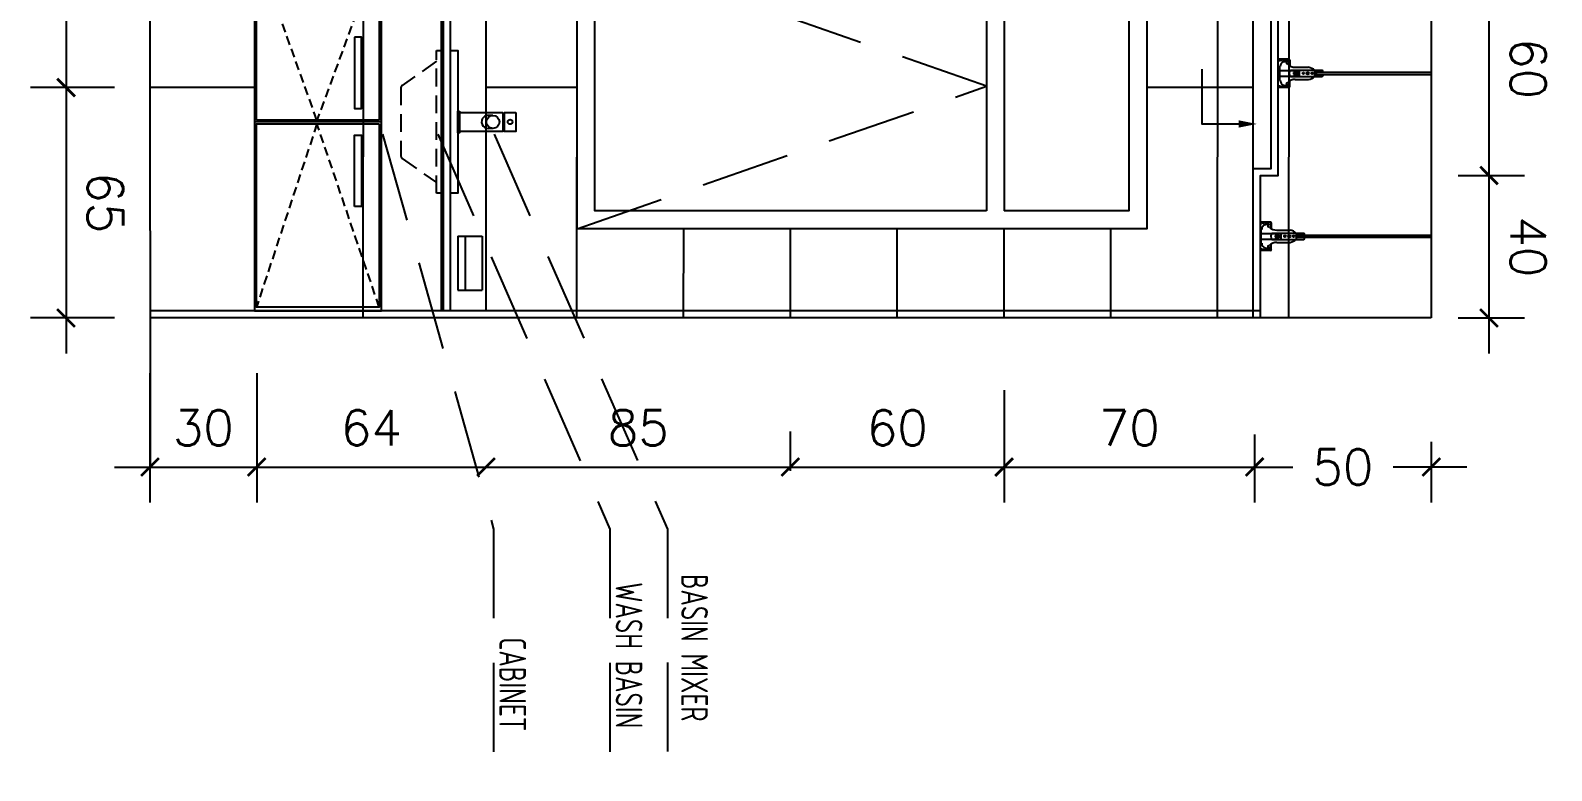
# Model space of a CAD drawing. Header units: centimetres. Extents: x -1797 to 2001, y -8788 to 1856.
# Drawn here: x -1646.6 to -1219.4, y -2356.7 to -2149 of the extents above; entities that cross this region are included whole.
import ezdxf
from ezdxf.xclip import XClip

# ---------------------------------------------------------------- set-up
doc = ezdxf.new("R2010")
doc.units = ezdxf.units.CM
doc.header["$LTSCALE"] = 100
doc.header["$MEASUREMENT"] = 0
doc.header["$XCLIPFRAME"] = 0
doc.header["$PDMODE"] = 35
doc.linetypes.add('HIDDEN', pattern=[0.375, 0.25, -0.125])
doc.linetypes.add('HIDDEN2', pattern=[0.1875, 0.125, -0.0625])
for name, color, linetype in [('CEILING', 161, 'Continuous'), ('CEILING HANGER', 8, 'Continuous'), ('DIM', 1, 'Continuous'), ('HATCH', 8, 'Continuous'), ('HIDDEN -03', 8, 'HIDDEN'), ('ID_Flooring_02', 127, 'Continuous'), ('ID_Furniture-Fixed_01', 141, 'Continuous'), ('IDT-13Light-Hidden', 1, 'HIDDEN'), ('TEXT', 3, 'Continuous'), ('Text-1', 3, 'Continuous'), ('WALL-01', 7, 'Continuous'), ('WALL-03', 2, 'Continuous'), ('WALL-04', 1, 'Continuous'), ('WALL-05', 8, 'Continuous'), ('WINDOWS', 1, 'Continuous')]:
    doc.layers.add(name, color=color, linetype=linetype)
doc.styles.add('HB25Small', font='ARCHSTYL.SHX', dxfattribs={"width": 0.8, "height": 2.5})
doc.styles.add('ISO', font='isocp2.shx', dxfattribs={"width": 0.8})
doc.styles.add('ROMANS', font='romans')
doc.dimstyles.new('AS-17-100', dxfattribs={"dimtxt": 10, "dimasz": 5, "dimexe": 10, "dimexo": 10, "dimgap": 6, "dimtad": 1, "dimtoh": 1, "dimdec": 0, "dimdsep": 46, "dimtxsty": 'ROMANS', "dimblk1": 'ARCHTICK', "dimblk2": 'ARCHTICK', "dimsah": 1, "dimcen": 25, "dimdle": 10, "dimclrd": 1, "dimclre": 1, "dimclrt": 2, "dimadec": 0, "dimazin": 0, "dimtfac": 1, "dimtdec": 0, "dimtofl": 0, "dimtmove": 2, "dimatfit": 3, "dimldrblk": 'ARCHTICK', "dimfxl": 1, "dimtolj": 1, "dimtzin": 0, "dimarcsym": 0})
doc.dimstyles.new('DIM DET', dxfattribs={"dimtxt": 0.05, "dimasz": 0.025, "dimexe": 0.025, "dimexo": 0.025, "dimgap": 0.025, "dimtad": 1, "dimzin": 0, "dimdsep": 46, "dimtxsty": 'ISO', "dimblk": 'ARCHTICK', "dimcen": 0.1, "dimdle": 0.025, "dimclrd": 15, "dimclre": 15, "dimclrt": 2, "dimadec": 0, "dimazin": 0, "dimtfac": 1, "dimtmove": 2, "dimatfit": 0, "dimldrblk": 'ARCHTICK', "dimfxl": 0.17, "dimtzin": 1, "dimarcsym": 0})

# ---------------------------------------------------------------- blocks, each defined once
blk = doc.blocks.new('SUP')
at = {"layer": 'CEILING HANGER', "extrusion": (-6.56544e-09, 1.61575e-05, 1)}
for p, q in [((-555.86, -4415.29, 0.02), (-555.86, -4347.85, 0.02)), ((-555.25, -4415.29, 0.02), (-555.25, -4347.85, 0.02)), ((-556.44, -4415.38, 0.02), (-556.44, -4413.19, 0.02)), ((-554.61, -4415.38, 0.02), (-554.61, -4413.19, 0.02)), ((-557.24, -4420.73, 0.02), (-557.24, -4417, 0.02)), ((-556.44, -4422.11, 0.02), (-556.44, -4415.38, 0.02)), ((-556.34, -4415.29, 0.02), (-554.71, -4415.29, 0.02)), ((-555.86, -4414.67, 0.02), (-555.86, -4414.7, 0.02)), ((-555.86, -4414.7, 0.02), (-555.84, -4414.74, 0.02)), ((-555.84, -4414.74, 0.02), (-555.82, -4414.77, 0.02)), ((-555.82, -4414.77, 0.02), (-555.79, -4414.79, 0.02)), ((-555.79, -4414.79, 0.02), (-555.75, -4414.82, 0.02)), ((-555.75, -4414.82, 0.02), (-555.71, -4414.84, 0.02)), ((-555.71, -4414.84, 0.02), (-555.66, -4414.85, 0.02)), ((-555.66, -4414.85, 0.02), (-555.61, -4414.86, 0.02)), ((-555.61, -4414.86, 0.02), (-555.56, -4414.86, 0.02)), ((-555.56, -4414.86, 0.02), (-555.5, -4414.86, 0.02)), ((-555.5, -4414.86, 0.02), (-555.45, -4414.85, 0.02)), ((-555.45, -4414.85, 0.02), (-555.4, -4414.84, 0.02)), ((-555.4, -4414.84, 0.02), (-555.36, -4414.82, 0.02)), ((-555.36, -4414.82, 0.02), (-555.32, -4414.79, 0.02)), ((-555.32, -4414.79, 0.02), (-555.29, -4414.77, 0.02)), ((-555.29, -4414.77, 0.02), (-555.27, -4414.74, 0.02)), ((-555.27, -4414.74, 0.02), (-555.26, -4414.7, 0.02)), ((-555.26, -4414.7, 0.02), (-555.25, -4414.67, 0.02)), ((-554.61, -4422.1, 0.02), (-554.61, -4415.38, 0.02)), ((-553.82, -4420.73, 0.02), (-553.82, -4417, 0.02)), ((-554.61, -4419.5, 0.02), (-556.44, -4419.5, 0.02)), ((-556.35, -4425.11, 0.02), (-556.35, -4421.21, 0.02)), ((-556.29, -4421.21, 0.02), (-556.35, -4421.21, 0.02)), ((-556.23, -4421.14, 0.02), (-556.23, -4420.6, 0.02)), ((-554.89, -4420.53, 0.02), (-556.17, -4420.53, 0.02)), ((-555.24, -4420.02, 0.02), (-555.82, -4420.02, 0.02)), ((-555.24, -4420.27, 0.02), (-555.82, -4420.27, 0.02)), ((-555.74, -4421.21, 0.02), (-555.77, -4420.78, 0.02)), ((-555.28, -4420.78, 0.02), (-555.77, -4420.78, 0.02)), ((-555.74, -4421.21, 0.02), (-555.31, -4421.21, 0.02)), ((-555.31, -4421.21, 0.02), (-555.28, -4420.78, 0.02)), ((-554.83, -4421.14, 0.02), (-554.83, -4420.6, 0.02)), ((-554.71, -4421.21, 0.02), (-554.77, -4421.21, 0.02)), ((-554.71, -4425.11, 0.02), (-554.71, -4421.21, 0.02)), ((-559.5, -4422.53, 0.02), (-559.5, -4426.15, 0.02)), ((-559.37, -4423.36, 0.02), (-559.5, -4423.36, 0.02)), ((-559.5, -4426.15, 0.02), (-559.5, -4427.62, 0.02)), ((-559.37, -4422.53, 0.02), (-559.37, -4426.15, 0.02)), ((-559.37, -4426.15, 0.02), (-559.37, -4427.62, 0.02)), ((-559.25, -4422.29, 0.02), (-557.67, -4422.29, 0.02)), ((-559.25, -4422.41, 0.02), (-557.74, -4422.41, 0.02)), ((-558.92, -4423.15, 0.02), (-558.92, -4423.41, 0.02)), ((-558.73, -4424.21, 0.02), (-558.9, -4423.57, 0.02)), ((-558.57, -4423.16, 0.02), (-558.6, -4423.08, 0.02)), ((-558.4, -4423.28, 0.02), (-558.4, -4423.28, 0.02)), ((-556.23, -4425.11, 0.02), (-557.55, -4425.11, 0.02)), ((-554.83, -4425.11, 0.02), (-556.23, -4425.11, 0.02)), ((-555.07, -4425.48, 0.02), (-555.99, -4425.48, 0.02)), ((-553.5, -4425.11, 0.02), (-554.83, -4425.11, 0.02)), ((-551.81, -4422.29, 0.02), (-553.39, -4422.29, 0.02)), ((-551.81, -4422.41, 0.02), (-553.32, -4422.41, 0.02)), ((-552.66, -4423.28, 0.02), (-552.66, -4423.28, 0.02)), ((-552.49, -4423.16, 0.02), (-552.46, -4423.08, 0.02)), ((-552.33, -4424.21, 0.02), (-552.15, -4423.57, 0.02)), ((-552.13, -4423.15, 0.02), (-552.13, -4423.41, 0.02)), ((-551.68, -4422.53, 0.02), (-551.68, -4426.15, 0.02)), ((-551.68, -4423.36, 0.02), (-551.56, -4423.36, 0.02)), ((-551.68, -4426.15, 0.02), (-551.68, -4427.62, 0.02)), ((-551.56, -4422.53, 0.02), (-551.56, -4426.15, 0.02)), ((-551.56, -4426.15, 0.02), (-551.56, -4427.62, 0.02)), ((-559.5, -4427.62, 0.02), (-559.37, -4427.62, 0.02)), ((-551.56, -4427.62, 0.02), (-551.68, -4427.62, 0.02))]:
    blk.add_line(p, q, dxfattribs=at)
at = {"layer": 'CEILING HANGER', "extrusion": (-6.56544e-09, 1.61575e-05, 1), "const_width": 0.244, "elevation": -0.07}
blk.add_lwpolyline([(-558.58, -4423.04, 1), (-559.07, -4423.04), (-559.07, -4423.22, 0.267949), (-558.99, -4423.35, -0.57735), (-558.99, -4423.61, 0.267949), (-559.07, -4423.75), (-559.07, -4424.04, 0.267949), (-558.99, -4424.17, -0.57735), (-558.99, -4424.43, 0.267949), (-559.07, -4424.56), (-559.07, -4424.85, 0.267949), (-558.99, -4424.98, -0.57735), (-558.99, -4425.25, 0.267949), (-559.07, -4425.38), (-559.07, -4425.7, 0.414214), (-558.92, -4425.85), (-558.23, -4425.85, 0.247529), (-558.1, -4425.78, -0.247529), (-557.98, -4425.72), (-557.55, -4425.72, -0.247529), (-557.43, -4425.78, 0.247529), (-557.3, -4425.85), (-555.79, -4425.85, 0.267949), (-555.66, -4425.77, -0.57735), (-555.4, -4425.77, 0.267949), (-555.26, -4425.85), (-553.76, -4425.85, 0.247529), (-553.63, -4425.78, -0.247529), (-553.51, -4425.72), (-553.08, -4425.72, -0.247529), (-552.95, -4425.78, 0.247529), (-552.83, -4425.85), (-552.14, -4425.85, 0.414214), (-551.99, -4425.7), (-551.99, -4425.38, 0.267949), (-552.07, -4425.25, -0.57735), (-552.07, -4424.98, 0.267949), (-551.99, -4424.85), (-551.99, -4424.56, 0.267949), (-552.07, -4424.43, -0.57735), (-552.07, -4424.17, 0.267949), (-551.99, -4424.04), (-551.99, -4423.75, 0.267949), (-552.07, -4423.61, -0.57735), (-552.07, -4423.35, 0.267949), (-551.99, -4423.22), (-551.99, -4423.04, 1), (-552.48, -4423.04)], format="xyb", dxfattribs=at)
at = {"layer": 'CEILING HANGER', "extrusion": (-6.56544e-09, 1.61575e-05, 1)}
for centre, radius in [((-555.53, -4417.24, -0.05), 0.342), ((-555.53, -4416.02, -0.05), 0.252), ((-555.53, -4418.46, -0.05), 0.252)]:
    blk.add_circle(centre, radius, dxfattribs=at)
for centre, radius, start, end in [((-555.53, -4414.15, -0.05), 1.33, 104.5031, 133.577), ((-555.53, -4414.15, -0.05), 1.33, 46.3713, 77.9165), ((-554.37, -4417.4, -0.05), 2.89, 132.9462, 171.8788), ((-556.68, -4417.4, -0.05), 2.89, 8.1212, 47.0538), ((-560.29, -4420.73, -0.05), 3.05, 315.5755, 360), ((-556.29, -4421.14, -0.05), 0.061, 270, 360), ((-556.17, -4420.6, -0.05), 0.061, 90, 180), ((-555.82, -4420.14, -0.05), 0.122, 90, 270), ((-555.24, -4420.14, -0.05), 0.122, 270, 90), ((-554.89, -4420.6, -0.05), 0.061, 360, 90), ((-554.77, -4421.14, -0.05), 0.061, 180, 270), ((-550.77, -4420.73, -0.05), 3.05, 180, 224.4246), ((-559.25, -4422.53, -0.05), 0.244, 90, 180), ((-559.25, -4422.53, -0.05), 0.122, 90, 180), ((-558.74, -4423.15, -0.05), 0.183, 102.9976, 180), ((-558.31, -4423.41, -0.05), 0.61, 180, 195), ((-557.47, -4423.62, -0.05), 1.37, 195, 270), ((-558.75, -4423.09, -0.05), 0.122, 77.0024, 102.9976), ((-558.77, -4423.15, -0.05), 0.183, 20, 77.0024), ((-558.4, -4423.1, -0.05), 0.183, 200, 270), ((-558.4, -4423.1, -0.05), 0.183, 270, 357.8496), ((-557.85, -4423.12, -0.05), 0.366, 135.5755, 177.8496), ((-555.53, -4421.14, -0.05), 1.33, 226.423, 313.6287), ((-555.99, -4425.11, -0.05), 0.366, 180, 270), ((-555.07, -4425.11, -0.05), 0.366, 270, 360), ((-553.58, -4423.62, -0.05), 1.37, 270, 345), ((-553.21, -4423.12, -0.05), 0.366, 2.1504, 44.4246), ((-552.66, -4423.1, -0.05), 0.183, 182.1504, 270), ((-552.66, -4423.1, -0.05), 0.183, 270, 340), ((-552.29, -4423.15, -0.05), 0.183, 102.9976, 160), ((-552.3, -4423.09, -0.05), 0.122, 77.0024, 102.9976), ((-552.32, -4423.15, -0.05), 0.183, 360, 77.0024), ((-552.74, -4423.41, -0.05), 0.61, 345, 360), ((-551.81, -4422.53, -0.05), 0.244, 360, 90), ((-551.81, -4422.53, -0.05), 0.122, 360, 90)]:
    blk.add_arc(centre, radius, start, end, dxfattribs=at)
blk = doc.blocks.new('FALSE CEILING')
at = {"xscale": -1}
for p in [(-1545.11, 4427.62, -0.02), (-1485.11, 4427.62, -0.02), (-1425.11, 4427.62, -0.02), (-1365.11, 4427.62, -0.02), (-1305.11, 4427.62, -0.02), (-1245.11, 4427.62, -0.02), (-1185.11, 4427.62, -0.02), (-1125.11, 4427.62, -0.02), (-1065.11, 4427.62, -0.02), (-1005.11, 4427.62, -0.02), (-945.11, 4427.62, -0.02), (-885.11, 4427.62, -0.02), (-825.11, 4427.62, -0.02), (-765.11, 4427.62, -0.02), (-705.11, 4427.62, -0.02), (-645.11, 4427.62, -0.02), (-585.11, 4427.62, -0.02), (-525.11, 4427.62, -0.02), (-465.11, 4427.62, -0.02), (-405.11, 4427.62, -0.02), (-345.11, 4427.62, -0.02), (-285.11, 4427.62, -0.02), (-225.11, 4427.62, -0.02), (-165.11, 4427.62, -0.02), (-105.11, 4427.62, -0.02), (-45.11, 4427.62, -0.02), (14.89, 4427.62, -0.02), (74.89, 4427.62, -0.02), (134.89, 4427.62, -0.02), (194.89, 4427.62, -0.02), (254.89, 4427.62, -0.02), (314.89, 4427.62, -0.02), (374.89, 4427.62, -0.02), (434.89, 4427.62, -0.02)]:
    blk.add_blockref('SUP', p, dxfattribs=at)
blk = doc.blocks.new('_ARCHTICK')
at = {"color": 0, "linetype": 'ByBlock', "const_width": 0.15}
blk.add_lwpolyline([(-0.5, -0.5), (0.5, 0.5)], dxfattribs=at)
blk = doc.blocks.new('*D657')
at = {"layer": 'Defpoints', "color": 0, "transparency": 16777216}
for p in [(-1613.05, -2235.19, 0), (-1583.07, -2235.19, 0), (-1583.07, -2271.52)]:
    blk.add_point(p, dxfattribs=at)
at = {"layer": 'DIM', "color": 1, "lineweight": -2, "transparency": 16777216}
for p, q in [((-1613.05, -2245.19), (-1613.05, -2281.52)), ((-1583.07, -2245.19), (-1583.07, -2281.52)), ((-1623.05, -2271.52), (-1573.07, -2271.52))]:
    blk.add_line(p, q, dxfattribs=at)
at = {"layer": 'DIM', "color": 1, "lineweight": -2, "transparency": 16777216, "xscale": 5, "yscale": 5, "zscale": 5, "rotation": 180}
blk.add_blockref('_ARCHTICK', (-1613.05, -2271.52), dxfattribs=at)
at = {"layer": 'DIM', "color": 1, "lineweight": -2, "transparency": 16777216, "xscale": 5, "yscale": 5, "zscale": 5}
blk.add_blockref('_ARCHTICK', (-1583.07, -2271.52), dxfattribs=at)
at = {"layer": 'DIM', "color": 2, "transparency": 16777216, "insert": (-1598.06, -2260.52), "char_height": 10, "attachment_point": 5, "style": 'ROMANS'}
blk.add_mtext('\\A1;30', dxfattribs=at)
blk = doc.blocks.new('*D658')
at = {"layer": 'Defpoints', "color": 0, "transparency": 16777216}
for p in [(-1583.07, -2235.19, 0), (-1518.64, -2271.52), (-1518.64, -2271.52)]:
    blk.add_point(p, dxfattribs=at)
at = {"layer": 'DIM', "color": 1, "lineweight": -2, "transparency": 16777216}
for p, q in [((-1583.07, -2245.19), (-1583.07, -2281.52)), ((-1593.07, -2271.52), (-1508.64, -2271.52))]:
    blk.add_line(p, q, dxfattribs=at)
at = {"layer": 'DIM', "color": 1, "lineweight": -2, "transparency": 16777216, "xscale": 5, "yscale": 5, "zscale": 5, "rotation": 180}
blk.add_blockref('_ARCHTICK', (-1583.07, -2271.52), dxfattribs=at)
at = {"layer": 'DIM', "color": 1, "lineweight": -2, "transparency": 16777216, "xscale": 5, "yscale": 5, "zscale": 5}
blk.add_blockref('_ARCHTICK', (-1518.64, -2271.52), dxfattribs=at)
at = {"layer": 'DIM', "color": 2, "transparency": 16777216, "insert": (-1550.85, -2260.52), "char_height": 10, "attachment_point": 5, "style": 'ROMANS'}
blk.add_mtext('\\A1;64', dxfattribs=at)
blk = doc.blocks.new('*D659')
at = {"layer": 'Defpoints', "color": 0, "transparency": 16777216}
for p in [(-1302.8, -2252.41, 0), (-1253.17, -2254.41), (-1253.17, -2271.52)]:
    blk.add_point(p, dxfattribs=at)
at = {"layer": 'DIM', "color": 1, "lineweight": -2, "transparency": 16777216}
for p, q in [((-1302.8, -2262.41), (-1302.8, -2281.52)), ((-1253.17, -2264.41), (-1253.17, -2281.52)), ((-1312.8, -2271.52), (-1292.08, -2271.52)), ((-1243.17, -2271.52), (-1263.89, -2271.52))]:
    blk.add_line(p, q, dxfattribs=at)
at = {"layer": 'DIM', "color": 1, "lineweight": -2, "transparency": 16777216, "xscale": 5, "yscale": 5, "zscale": 5, "rotation": 180}
blk.add_blockref('_ARCHTICK', (-1302.8, -2271.52), dxfattribs=at)
at = {"layer": 'DIM', "color": 1, "lineweight": -2, "transparency": 16777216, "xscale": 5, "yscale": 5, "zscale": 5}
blk.add_blockref('_ARCHTICK', (-1253.17, -2271.52), dxfattribs=at)
at = {"layer": 'DIM', "color": 2, "transparency": 16777216, "insert": (-1277.99, -2271.52), "char_height": 10, "attachment_point": 5, "style": 'ROMANS'}
blk.add_mtext('\\A1;50', dxfattribs=at)
blk = doc.blocks.new('*D672')
at = {"layer": 'Defpoints', "color": 0, "transparency": 16777216}
for p in [(-1518.64, -2271.52, 0), (-1433.16, -2271.52), (-1433.16, -2282.62, 0)]:
    blk.add_point(p, dxfattribs=at)
at = {"layer": 'DIM', "color": 1, "lineweight": -2, "transparency": 16777216}
for p, q in [((-1433.16, -2272.62), (-1433.16, -2261.52)), ((-1528.64, -2271.52), (-1423.16, -2271.52))]:
    blk.add_line(p, q, dxfattribs=at)
at = {"layer": 'DIM', "color": 1, "lineweight": -2, "transparency": 16777216, "xscale": 5, "yscale": 5, "zscale": 5, "rotation": 180}
blk.add_blockref('_ARCHTICK', (-1518.64, -2271.52), dxfattribs=at)
at = {"layer": 'DIM', "color": 1, "lineweight": -2, "transparency": 16777216, "xscale": 5, "yscale": 5, "zscale": 5}
blk.add_blockref('_ARCHTICK', (-1433.16, -2271.52), dxfattribs=at)
at = {"layer": 'DIM', "color": 2, "transparency": 16777216, "insert": (-1475.9, -2260.52), "char_height": 10, "attachment_point": 5, "style": 'ROMANS'}
blk.add_mtext('\\A1;85', dxfattribs=at)
blk = doc.blocks.new('wbmixer')
at = {"layer": 'ID_Furniture-Fixed_01'}
for p, q in [((-18.1, 98.2), (-18.1, 84.4)), ((18.1, 98.2), (18.1, 84.4))]:
    blk.add_line(p, q, dxfattribs=at)
for points in [[(-26.7, 162.7), (26.7, 162.7), (26.7, 130.3), (-26.7, 130.3)], [(-26.7, 125.8), (26.7, 125.8), (26.7, 4.7), (-26.7, 4.7)], [(-30.6, 4.7), (30.6, 4.7), (30.6, 0), (-30.6, 0)]]:
    blk.add_lwpolyline(points, close=True, dxfattribs=at)
for centre, radius in [((0, 146.5), 6.75), ((0, 98.2), 18.1)]:
    blk.add_circle(centre, radius, dxfattribs=at)
blk.add_arc((0, 84.4), 18.1, 157.5182, 0, dxfattribs=at)
blk = doc.blocks.new('*D674')
at = {"layer": 'Defpoints', "color": 0, "transparency": 16777216}
for p in [(-1373.14, -2239.97, 0), (-1373.14, -2271.52), (-1433.16, -2282.62, 0)]:
    blk.add_point(p, dxfattribs=at)
at = {"layer": 'DIM', "color": 1, "lineweight": -2, "transparency": 16777216}
for p, q in [((-1373.14, -2249.97), (-1373.14, -2281.52)), ((-1433.16, -2272.62), (-1433.16, -2261.52)), ((-1443.16, -2271.52), (-1363.14, -2271.52))]:
    blk.add_line(p, q, dxfattribs=at)
at = {"layer": 'DIM', "color": 1, "lineweight": -2, "transparency": 16777216, "xscale": 5, "yscale": 5, "zscale": 5, "rotation": 180}
blk.add_blockref('_ARCHTICK', (-1433.16, -2271.52), dxfattribs=at)
at = {"layer": 'DIM', "color": 1, "lineweight": -2, "transparency": 16777216, "xscale": 5, "yscale": 5, "zscale": 5}
blk.add_blockref('_ARCHTICK', (-1373.14, -2271.52), dxfattribs=at)
at = {"layer": 'DIM', "color": 2, "transparency": 16777216, "insert": (-1403.15, -2260.52), "char_height": 10, "attachment_point": 5, "style": 'ROMANS'}
blk.add_mtext('\\A1;60', dxfattribs=at)
blk = doc.blocks.new('*D675')
at = {"layer": 'Defpoints', "color": 0, "transparency": 16777216}
for p in [(-1373.14, -2239.97, 0), (-1302.8, -2271.52, 0), (-1302.8, -2271.52)]:
    blk.add_point(p, dxfattribs=at)
at = {"layer": 'DIM', "color": 1, "lineweight": -2, "transparency": 16777216}
for p, q in [((-1373.14, -2249.97), (-1373.14, -2281.52)), ((-1383.14, -2271.52), (-1292.8, -2271.52))]:
    blk.add_line(p, q, dxfattribs=at)
at = {"layer": 'DIM', "color": 1, "lineweight": -2, "transparency": 16777216, "xscale": 5, "yscale": 5, "zscale": 5, "rotation": 180}
blk.add_blockref('_ARCHTICK', (-1373.14, -2271.52), dxfattribs=at)
at = {"layer": 'DIM', "color": 1, "lineweight": -2, "transparency": 16777216, "xscale": 5, "yscale": 5, "zscale": 5}
blk.add_blockref('_ARCHTICK', (-1302.8, -2271.52), dxfattribs=at)
at = {"layer": 'DIM', "color": 2, "transparency": 16777216, "insert": (-1337.97, -2260.52), "char_height": 10, "attachment_point": 5, "style": 'ROMANS'}
blk.add_mtext('\\A1;70', dxfattribs=at)
blk = doc.blocks.new('*D676')
at = {"layer": 'Defpoints', "color": 0, "transparency": 16777216}
for p in [(-1255.62, -2189.68), (-1236.94, -2189.68), (-1255.62, -2229.68)]:
    blk.add_point(p, dxfattribs=at)
at = {"layer": 'DIM', "color": 1, "lineweight": -2, "transparency": 16777216}
for p, q in [((-1236.94, -2239.68), (-1236.94, -2179.68)), ((-1245.62, -2189.68), (-1226.94, -2189.68)), ((-1245.62, -2229.68), (-1226.94, -2229.68))]:
    blk.add_line(p, q, dxfattribs=at)
at = {"layer": 'DIM', "color": 1, "lineweight": -2, "transparency": 16777216, "xscale": 5, "yscale": 5, "zscale": 5}
for p, rotation in [((-1236.94, -2189.68), 90), ((-1236.94, -2229.68), 270)]:
    blk.add_blockref('_ARCHTICK', p, dxfattribs=dict(at, rotation=rotation))
at = {"layer": 'DIM', "color": 2, "transparency": 16777216, "insert": (-1225.94, -2209.68), "char_height": 10, "attachment_point": 5, "rotation": 270, "style": 'ROMANS'}
blk.add_mtext('\\A1;40', dxfattribs=at)
blk = doc.blocks.new('*D677')
at = {"layer": 'Defpoints', "color": 0, "transparency": 16777216}
for p in [(-1250.62, -2129.68), (-1236.94, -2129.68), (-1255.62, -2189.68)]:
    blk.add_point(p, dxfattribs=at)
at = {"layer": 'DIM', "color": 1, "lineweight": -2, "transparency": 16777216}
for p, q in [((-1236.94, -2199.68), (-1236.94, -2119.68)), ((-1240.62, -2129.68), (-1226.94, -2129.68)), ((-1245.62, -2189.68), (-1226.94, -2189.68))]:
    blk.add_line(p, q, dxfattribs=at)
at = {"layer": 'DIM', "color": 1, "lineweight": -2, "transparency": 16777216, "xscale": 5, "yscale": 5, "zscale": 5}
for p, rotation in [((-1236.94, -2129.68), 90), ((-1236.94, -2189.68), 270)]:
    blk.add_blockref('_ARCHTICK', p, dxfattribs=dict(at, rotation=rotation))
at = {"layer": 'DIM', "color": 2, "transparency": 16777216, "insert": (-1225.94, -2159.68), "char_height": 10, "attachment_point": 5, "rotation": 270, "style": 'ROMANS'}
blk.add_mtext('\\A1;60', dxfattribs=at)
blk = doc.blocks.new('*D683')
at = {"layer": 'Defpoints', "color": 0, "transparency": 16777216}
for p in [(-1613.07, -2104.99, 0), (-1636.62, -2164.99), (-1613.04, -2164.99, 0)]:
    blk.add_point(p, dxfattribs=at)
at = {"layer": 'DIM', "color": 1, "lineweight": -2, "transparency": 16777216}
for p, q in [((-1636.62, -2094.99), (-1636.62, -2174.99)), ((-1623.07, -2104.99), (-1646.62, -2104.99)), ((-1623.04, -2164.99), (-1646.62, -2164.99))]:
    blk.add_line(p, q, dxfattribs=at)
at = {"layer": 'DIM', "color": 1, "lineweight": -2, "transparency": 16777216, "xscale": 5, "yscale": 5, "zscale": 5}
for p, rotation in [((-1636.62, -2104.99), 90), ((-1636.62, -2164.99), 270)]:
    blk.add_blockref('_ARCHTICK', p, dxfattribs=dict(at, rotation=rotation))
at = {"layer": 'DIM', "color": 2, "transparency": 16777216, "insert": (-1625.62, -2134.99), "char_height": 10, "attachment_point": 5, "rotation": 270, "style": 'ROMANS'}
blk.add_mtext('\\A1;60', dxfattribs=at)
blk = doc.blocks.new('*D684')
at = {"layer": 'Defpoints', "color": 0, "transparency": 16777216}
for p in [(-1613.04, -2164.99, 0), (-1636.62, -2229.68), (-1612.97, -2229.68, 0)]:
    blk.add_point(p, dxfattribs=at)
at = {"layer": 'DIM', "color": 1, "lineweight": -2, "transparency": 16777216}
for p, q in [((-1636.62, -2154.99), (-1636.62, -2239.68)), ((-1623.04, -2164.99), (-1646.62, -2164.99)), ((-1622.97, -2229.68), (-1646.62, -2229.68))]:
    blk.add_line(p, q, dxfattribs=at)
at = {"layer": 'DIM', "color": 1, "lineweight": -2, "transparency": 16777216, "xscale": 5, "yscale": 5, "zscale": 5}
for p, rotation in [((-1636.62, -2164.99), 90), ((-1636.62, -2229.68), 270)]:
    blk.add_blockref('_ARCHTICK', p, dxfattribs=dict(at, rotation=rotation))
at = {"layer": 'DIM', "color": 2, "transparency": 16777216, "insert": (-1625.62, -2197.33), "char_height": 10, "attachment_point": 5, "rotation": 270, "style": 'ROMANS'}
blk.add_mtext('\\A1;65', dxfattribs=at)
blk = doc.blocks.new('A$C5cec47ba')
at = {"layer": 'WINDOWS'}
for p, q in [((235, 85), (235, 15)), ((240, 85), (240, 15))]:
    blk.add_line(p, q, dxfattribs=at)
at = {"layer": 'WINDOWS', "color": 8, "linetype": 'HIDDEN'}
blk.add_lwpolyline([(120, 10), (235, 50), (120, 90)], dxfattribs=at)
at = {"layer": 'WINDOWS'}
blk.add_lwpolyline([(280, 90), (280, 10), (120, 10), (120, 90)], close=True, dxfattribs=at)
for points in [[(235, 15), (125, 15), (125, 85), (235, 85)], [(240, 85), (275, 85), (275, 15), (240, 15)]]:
    blk.add_lwpolyline(points, dxfattribs=at)

msp = doc.modelspace()

# ---------------------------------------------------------------- linework, layer by layer
at = {"layer": 'CEILING'}
for points in [[(-1303.17, -2229.68), (-1303.17, -2187.68), (-1298.17, -2187.68), (-1298.17, -2131.68), (-1303.17, -2131.68), (-1302.78, -1999.68)], [(-1301.17, -2229.68), (-1301.17, -2189.68), (-1296.17, -2189.68), (-1296.17, -2129.68), (-1301.17, -2129.68), (-1300.77, -1999.68)]]:
    msp.add_lwpolyline(points, dxfattribs=at)
at = {"layer": 'HIDDEN -03', "ltscale": 0.1}
for points in [[(-1548.64, -2126.64), (-1566.14, -2174.14), (-1583.14, -2126.64)], [(-1548.64, -2226.68), (-1566.14, -2175.14), (-1583.14, -2226.68)]]:
    msp.add_lwpolyline(points, dxfattribs=at)
at = {"layer": 'HIDDEN -03', "linetype": 'HIDDEN2', "ltscale": 0.4}
msp.add_lwpolyline([(-1532.54, -2157.6), (-1542.24, -2164.39, 0.244735), (-1542.54, -2164.97), (-1542.54, -2184.32, 0.244735), (-1542.24, -2184.89), (-1532.54, -2191.68)], format="xyb", dxfattribs=at)
msp.add_lwpolyline([(-1530.64, -2194.68), (-1532.54, -2194.68), (-1532.54, -2154.6), (-1530.64, -2154.6)], dxfattribs=at)
at = {"layer": 'ID_Flooring_02'}
for p, q in [((-1553.17, -2229.68, 0), (-1552.97, -1999.68, 0)), ((-1493.17, -2229.68, 0), (-1492.97, -1999.68, 0)), ((-1313.17, -2229.68, 0), (-1312.91, -1999.68, 0)), ((-1293.17, -2229.68, 0), (-1292.91, -1999.68)), ((-1583.64, -2164.97), (-1613.04, -2164.99, 0)), ((-1493.08, -2164.97), (-1518.64, -2164.97)), ((-1303.17, -2164.97), (-1333.08, -2164.97)), ((-1463.17, -2229.68, 0), (-1463.14, -2204.63, 0)), ((-1433.17, -2229.68, 0), (-1433.14, -2204.63, 0)), ((-1403.17, -2229.68, 0), (-1403.14, -2204.63, 0)), ((-1373.17, -2229.68, 0), (-1373.14, -2204.63, 0)), ((-1343.17, -2229.68, 0), (-1343.14, -2204.63, 0))]:
    msp.add_line(p, q, dxfattribs=at)
at = {"layer": 'ID_Furniture-Fixed_01'}
for p, q in [((-1583.64, -2089.68), (-1583.64, -2227.68, 0)), ((-1548.05, -2227.68, 0), (-1548.05, -2089.68, 0)), ((-1531.14, -2227.68, 0), (-1531.14, -2089.68, 0)), ((-1530.64, -2227.68, 0), (-1530.64, -2089.68, 0)), ((-1528.64, -2227.68, 0), (-1528.64, -2089.68, 0)), ((-1518.64, -2227.68, 0), (-1518.64, -2089.68, 0)), ((-1583.14, -2174.14), (-1583.14, -2126.64)), ((-1548.64, -2126.64), (-1548.64, -2174.14)), ((-1548.05, -2174.64), (-1583.64, -2174.64)), ((-1548.64, -2174.14), (-1583.14, -2174.14)), ((-1526.56, -2206.75), (-1519.72, -2206.75)), ((-1526.56, -2206.75), (-1526.56, -2221.88, 0)), ((-1524.56, -2206.75), (-1524.56, -2221.88, 0)), ((-1519.72, -2206.75), (-1519.72, -2221.88, 0)), ((-1526.56, -2221.88, 0), (-1519.72, -2221.88, 0)), ((-1583.64, -2227.68, 0), (-1548.05, -2227.68, 0)), ((-1518.64, -2227.68, 0), (-1548.05, -2227.68, 0))]:
    msp.add_line(p, q, dxfattribs=at)
msp.add_lwpolyline([(-1528.64, -2154.6), (-1526.54, -2154.6), (-1526.54, -2194.68), (-1528.64, -2194.68)], dxfattribs=at)
msp.add_lwpolyline([(-1548.64, -2175.14), (-1548.64, -2226.68), (-1583.14, -2226.68), (-1583.14, -2175.14)], close=True, dxfattribs=at)
at = {"layer": 'TEXT', "color": 2}
msp.add_lwpolyline([(-1317.63, -2159.85), (-1317.63, -2175.22), (-1303.93, -2175.22)], dxfattribs=at)
msp.add_lwpolyline([(-1302.08, -2175.22, 0, 2.08, 0), (-1307.29, -2175.22, 2.08, 2.08, 0)], format="xyseb", dxfattribs=at)
at = {"layer": 'WALL-01'}
for p, q in [((-1613.17, -1964.45, 0), (-1612.97, -2270.97, 0)), ((-1253.17, -1999.68, 0), (-1253.17, -2229.68)), ((-1253.17, -2229.68, 0), (-1612.97, -2229.68, 0))]:
    msp.add_line(p, q, dxfattribs=at)
at = {"layer": 'WALL-03'}
msp.add_line((-1303.17, -2187.68, 0), (-1303.17, -2131.68, 0), dxfattribs=at)
at = {"layer": 'WALL-04'}
msp.add_line((-1300.97, -2227.68, 0), (-1612.97, -2227.68, 0), dxfattribs=at)
at = {"layer": 'WALL-05'}
for points in [[(-1555.64, -2150.88), (-1555.64, -2170.88), (-1553.64, -2170.88), (-1553.64, -2150.88)], [(-1555.64, -2198.4), (-1555.64, -2178.4), (-1553.64, -2178.4), (-1553.64, -2198.4)]]:
    msp.add_lwpolyline(points, close=True, dxfattribs=at)

# ---------------------------------------------------------------- block references
at = {"layer": 'CEILING HANGER'}
ref = msp.add_blockref('FALSE CEILING', (-1298.25, -2431.43, 0.02), dxfattribs=dict(at, xscale=-1, rotation=270))
XClip(ref).set_block_clipping_path([(238.0841531689, 2.2373224937), (314.2498166978, 45.0796076272)])
ref = msp.add_blockref('FALSE CEILING', (-1303.42, -2477.17, 0), dxfattribs=dict(at, xscale=-1, rotation=270))
XClip(ref).set_block_clipping_path([(238.0841531689, 2.2373224937), (312.3152302601, 50.248760368)])
at = {"layer": 'HATCH'}
msp.add_blockref('A$C5cec47ba', (-1613.08, -2214.63, 0), dxfattribs=at)
at = {"layer": 'IDT-13Light-Hidden', "xscale": 0.1000000000203727, "yscale": 0.1000000000203727, "zscale": 0.1000000000203727, "rotation": 270}
msp.add_blockref('wbmixer', (-1526.54, -2174.64), dxfattribs=at)

# ---------------------------------------------------------------- texts
at = {"layer": 'Text-1', "color": 3, "style": 'HB25Small', "width": 0.8}
for s, p in [('BASIN MIXER', (-1463.84, -2301.54)), ('WASH BASIN', (-1482.24, -2303.85)), ('CABINET', (-1514.91, -2319.34))]:
    msp.add_text(s, height=7.5, rotation=270, dxfattribs=at).set_placement(p)

# ---------------------------------------------------------------- dimensions: what is measured, and where the dimension line sits
at = {"layer": 'DIM'}
for base, p1, p2, picture, middle in [((-1636.62, -2164.99), (-1613.07, -2104.99, 0), (-1613.04, -2164.99, 0), '*D683', (-1625.62, -2134.99)), ((-1236.94, -2129.68), (-1255.62, -2189.68), (-1250.62, -2129.68), '*D677', (-1225.94, -2159.68)), ((-1636.62, -2229.68), (-1613.04, -2164.99, 0), (-1612.97, -2229.68, 0), '*D684', (-1625.62, -2197.33)), ((-1236.94, -2189.68), (-1255.62, -2229.68), (-1255.62, -2189.68), '*D676', (-1225.94, -2209.68))]:
    dim = msp.add_linear_dim(base=base, p1=p1, p2=p2, angle=270, dimstyle='AS-17-100', dxfattribs=at)
    dim.commit()
    dim.dimension.update_dxf_attribs({"geometry": picture, "text_midpoint": middle})
for base, p1, p2, picture, middle in [((-1583.07, -2271.52, 0), (-1613.05, -2235.19), (-1583.07, -2235.19, 0), '*D657', (-1598.06, -2260.52, 0)), ((-1518.64, -2271.52, 0), (-1583.07, -2235.19, 0), (-1518.64, -2271.52, 0), '*D658', (-1550.85, -2260.52, 0)), ((-1373.14, -2271.52), (-1433.16, -2282.62, 0), (-1373.14, -2239.97, 0), '*D674', (-1403.15, -2260.52)), ((-1302.8, -2271.52), (-1373.14, -2239.97, 0), (-1302.8, -2271.52, 0), '*D675', (-1337.97, -2260.52)), ((-1433.16, -2271.52), (-1518.64, -2271.52, 0), (-1433.16, -2282.62, 0), '*D672', (-1475.9, -2260.52))]:
    dim = msp.add_linear_dim(base=base, p1=p1, p2=p2, dimstyle='AS-17-100', dxfattribs=at)
    dim.commit()
    dim.dimension.update_dxf_attribs({"geometry": picture, "text_midpoint": middle})
dim = msp.add_linear_dim(base=(-1253.17, -2271.52, 0), p1=(-1302.8, -2252.41), p2=(-1253.17, -2254.41, 0), dimstyle='AS-17-100', dxfattribs=at)
dim.commit()
dim.dimension.update_dxf_attribs({"geometry": '*D659', "text_midpoint": (-1277.99, -2271.52, 0), "dimtype": 160})

# ---------------------------------------------------------------- leaders
at = {"layer": 'HIDDEN -03'}
for points in [[(-1547.69, -2178.12), (-1516.54, -2288.98), (-1516.54, -2356.55)], [(-1532.18, -2178.12), (-1483.86, -2288.98), (-1483.86, -2356.55)], [(-1516.36, -2178.12), (-1467.7, -2288.93), (-1467.7, -2356.74)]]:
    msp.add_leader(points, dimstyle='DIM DET', override={"dimasz": 0.04, "dimtad": 0, "dimclrd": 251, "dimldrblk": 'Dot', "dimfxl": 0.1}, dxfattribs=at)

doc.saveas('drawing.dxf')
